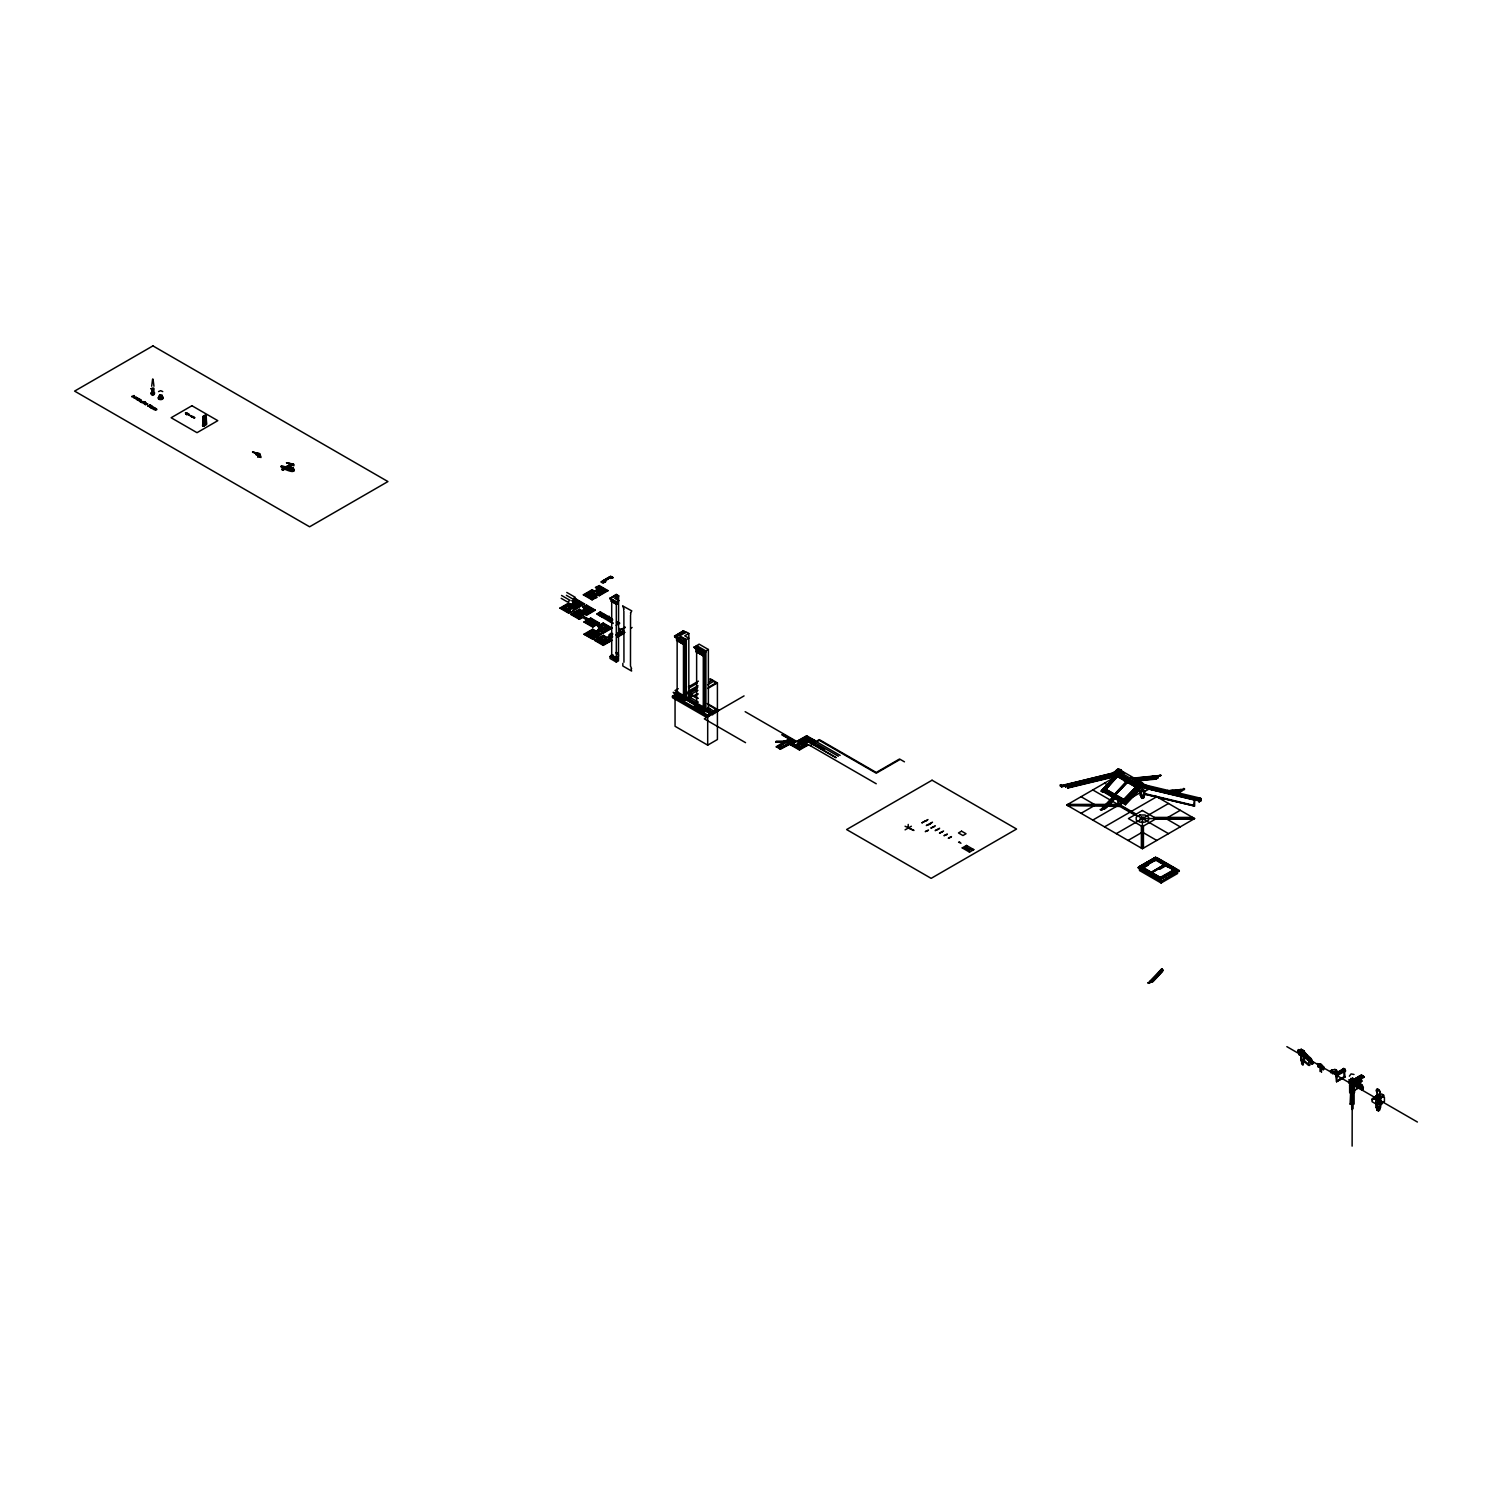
<?xml version="1.0" encoding="UTF-8"?>
<svg xmlns="http://www.w3.org/2000/svg" width="1492" height="1492" viewBox="0 0 1492 1492"><rect width="100%" height="100%" fill="white"/><g stroke="black" fill="none" stroke-linecap="round" stroke-linejoin="round"><path stroke-width="1.5" d="M1067.619 788.056L1067.619 785.669L1064.84 786.34L1064.113 785.333L1061.558 786.899L1061.558 785.575M1068.347 785.258L1068.253 787.478M1304.101 1061.539L1303.952 1061.502A2.052 1.194 60 0 1 1303.523 1061.26L1302.964 1054.322M1308.764 1065.456L1304.25 1061.334L1304.25 1054.881M1320.047 1063.852L1320.289 1065.661M1320.308 1066.202L1320.849 1067.936L1320.159 1063.796M1344.516 1068.794L1344.441 1072.524L1344.124 1068.925L1336.534 1074.035M1343.546 1069.447L1343.602 1068.421M1343.658 1069.316L1335.937 1073.233M1321.576 1065.773L1317.529 1063.759M610.303 599.206L616.308 603.495L617.688 602.693L618.602 600.549L614.48 598.143L618.602 595.756L616.308 594.431L609.855 598.385L616.308 602.115L618.602 600.772M593.051 637.718L593.947 637.196L592.697 639.285L595.177 637.923M1320.625 1065.419L1320.103 1063.889L1322.397 1065.754M1330.454 1071.014L1332.86 1069.689M1348.787 1083.099L1353.113 1082.931L1360.965 1078.138M1356.806 1087.817L1357.515 1086.661L1362.364 1086.642L1363.371 1087.631L1362.438 1089.011M1356.657 1086.251L1361.133 1084.516M1301.621 1063.759L1302.964 1065.232M1307.328 1059.786L1307.365 1056.69L1313.613 1062.584L1312.251 1064.3L1310.647 1062.211L1312.345 1064.188M1309.789 1059.451L1307.365 1057.53M1313.389 1062.863L1310.162 1057.921L1309.752 1061.465M624.085 633.354L617.11 637.382L616.793 635.816L623.451 632.347M1331.461 1071.368L1337.186 1072.562M1352.852 1082.931L1352.125 1109.47L1351.155 1082.763L1349.701 1082.11L1351.267 1080.133A2.35 1.361 0 0 0 1350.465 1082.278A2.35 1.361 0 0 0 1354.251 1081.887A2.35 1.361 0 0 0 1352.33 1079.966M1352.591 1080.152L1361.711 1074.949L1352.74 1080.133M1356.545 1087.575L1362.009 1086.325L1363.296 1087.631M595.177 625.689L592.697 627.05L593.928 624.98L592.697 625.838L586.058 622.015L587.512 621.922M1352.461 1079.91L1353.878 1079.462L1356.265 1081.905M1361.45 1075.023L1364.098 1077.299L1363.147 1075.769M677.144 638.595L683.467 643.369L685.835 639.956M1357.571 1085.579L1358.97 1084.497L1362.42 1085.561M618.378 601.462L616.308 602.768L611.515 599.933M1378.552 1094.774L1378.701 1095.445A1.996 1.156 60 0 0 1379.429 1096.303L1378.384 1095.333M631.582 668.547L630.482 666.01L630.538 614.965M685.872 697.174L684.828 694.768L683.467 695.477L674.999 690.554L678.263 688.67M705.716 708.625L704.672 706.182L703.292 706.928L687.01 697.491M1301.77 1062.08L1301.211 1060.514M1303.225 1062.565L1303.448 1063.628L1301.546 1062.546M1335.732 1075.098L1336.552 1081.737L1337.186 1075.956M1336.72 1081.551L1345.019 1076.888L1344.441 1071.349M1349.943 1082.502L1351.099 1082.968M293.197 468.19L281.242 466.082M152.594 379.192L151.68 386.223M618.136 658.028L616.308 659.091L610.042 656.312L616.308 660.061L618.49 658.867L618.602 595.756M617.744 603.402L616.308 603.831L616.308 660.117M1344.646 1077.093L1338.156 1080.133L1344.031 1076.739M1320.513 1065.922L1320.625 1064.393L1324.075 1067.377L1323.348 1069.969L1321.52 1068.123M1350.782 1095.091L1350.801 1094.102L1350.875 1095.128M622.854 663.343L622.835 665.992L631.582 671.046L631.153 668.845M1377.918 1094.662L1376.762 1094.942M1349.365 1076.217L1351.062 1073.923L1354.009 1074.464M1335.023 1069.447L1331.461 1070.23L1330.603 1072.711M1307.346 1058.201L1311.039 1059.842M677.014 691.784L676.1 692.307L683.467 696.596L685.313 695.533M696.503 703.086L695.664 703.571L697.939 702.247M1364.061 1077.243L1355.463 1082.259M1117.974 772.688L1118.646 771.644M1140.019 785.407L1140.69 784.363M581.488 603.906L572.76 608.587M592.212 610.097L582.346 615.45M689.584 696.223L692.381 696.149L688.614 693.593M1354.605 1092.424L1354.344 1084.18M151.158 393.739L151.121 392.769M152.445 394.559L151.382 393.254M151.736 391.464C155.634 395.473 150.319 386.391 153.769 390.27M153.9 391.464L152.818 392.098M152.315 394.709L154.291 393.739M154.422 393.981L154.329 392.527L151.774 391.631M159.271 395.417L160.651 396.853L162.031 395.417M159.812 394.951L160.315 396.574M161.173 399.166L160.129 399.166L162.124 398.252A2.07 1.194 0 0 0 161.677 396.275L161.882 395.231M1300.464 1050.144L1301.397 1049.697M1376.202 1096.527L1378.347 1097.179M293.812 471.118L293.812 469.197L284.375 468.469L293.812 469.197M1337.876 1075.452L1336.608 1074.24L1344.441 1069.727L1345.709 1070.883L1336.608 1075.881M1159.34 775.747L1160.739 775.504L1133.398 779.048M1182.858 789.305L1184.238 789.082M1142.536 785.24L1143.972 785.053M1136.27 779.943L1158.165 777.798L1157.568 776.008M1160.086 775.019L1161.261 775.448M1182.093 790.126L1181.03 789.529L1180.713 790.816L1182.037 790.126M1183.697 788.41L1184.685 789.026M1309.584 1059.768L1308.26 1064.225L1304.25 1060.57M1309.566 1060.868L1312.606 1063.852M1309.659 1065.512L1310.983 1061.054L1309.901 1061.036M1313.296 1062.975L1311.3 1058.891M1358.708 1088.041L1354.027 1090.615M1311.226 1060.029L1310.274 1058.276M606.256 617.968C607.263 615.767 610.265 619.516 606.442 617.688M1352.871 1079.798L1352.461 1078.212M1330.435 1070.846L1331.778 1070.268L1331.498 1071.592M137.189 398.084L138.383 398.774C133.441 401.479 142.244 397.618 137.301 398.718L137.357 397.767L135.66 398.961M1142.014 798.481L1141.119 796.616L1142.648 796.019M1143.376 797.791C1145.222 796.542 1141.026 799.395 1142.014 796.299M1144.14 795.814L1144.01 794.695M1350.335 1092.722L1351.025 1091.734A1.996 1.156 0 0 0 1350.913 1093.468L1350.372 1092.834M1378.683 1109.619C1380.529 1111.615 1374.692 1110.253 1377.955 1109.582M1379.634 1108.239L1379.41 1109.47M1379.969 1108.183L1379.391 1106.766M1379.522 1110.328L1379.279 1109.339M1361.823 1089.794L1356.116 1083.882C1360.946 1091.249 1366.597 1092.741 1357.72 1083.975M1118.496 773.751L1118.273 771.961M1305.388 1055.553L1306.134 1053.818M1299.29 1049.864L1300.147 1052.084M1305.258 1053.128L1306.358 1053.986M1306.097 1054.247L1306.955 1055.907L1305.631 1058.611L1303.225 1056.075M1144.905 788.186L1195.726 800.346L1197.218 798.854L1201.097 799.787L1199.046 800.906L1143.898 787.72L1199.978 800.439M1299.607 1052.214L1299.737 1049.641M1299.42 1051.729L1301.416 1052.196M1302.647 1052.513L1306.321 1057.063L1303.131 1053.221M1303.225 1055.273L1303.896 1053.781M1304.791 1054.154L1305.481 1053.24L1304.829 1054.788M1354.121 1083.826L1354.121 1104.08L1352.349 1103.726M1361.748 1089.831L1363.017 1088.675L1355.631 1080.73M1354.531 1082.11L1354.177 1080.954L1362.961 1088.787L1362.345 1089.757M1375.699 1096.639L1372.043 1098.765L1372.043 1101.674L1375.699 1103.782L1380.753 1103.782L1384.427 1101.674L1384.427 1097.459L1382.04 1096.508M1310.107 1059.078L1307.346 1058.014M1377.377 1093.095C1373.908 1083.677 1384.389 1097.87 1378.608 1089.552C1374.356 1087.146 1377.825 1094.811 1377.396 1093.767M1379 1099.287L1380.734 1098.28M1381.499 1104.584L1382.636 1102.401L1379.858 1099.753M202.688 416.921L204.665 415.373M203.229 416.473L202.651 425.873L203.173 416.529M1351.025 1078.231L1350.875 1079.369A2.07 1.194 0 0 0 1350.745 1081.271A2.07 1.194 0 0 0 1353.953 1080.954A2.07 1.194 0 0 0 1352.666 1079.22L1350.95 1078.865M618.08 603.16L616.308 604.223L610.881 600.94L616.308 604.111M152.37 394.783L152.949 394.336M154.105 394.149L154.515 392.769M161.938 396.275L161.807 395.268L159.495 395.622M1121.462 770.655L1118.664 771.588M1143.543 786.974L1148.598 787.235M1140.597 795.609L1141.884 794.49M1137.463 784.792L1136.214 785.146L1136.214 789.287L1139.888 791.413L1144.923 791.413L1148.598 789.268L1148.598 786.303L1139.851 782.983M1197.218 798.854L1195.726 800.346M1379.391 1108.687C1376.426 1107.866 1376.333 1111.428 1379.279 1110.328M1380.753 1103.782L1378.235 1103.129L1378.235 1098.28L1375.848 1096.956M1379.578 1109.153L1378.627 1110.85M1334.818 1069.689L1336.981 1070.603L1334.836 1069.41M1310.647 1060.327L1312.941 1063.423L1310.349 1060.215M1311.916 1060.849L1301.472 1050.536L1303.02 1051.506M1380.641 1107.456L1380.734 1102.644M616.308 653.515L618.49 654.223L616.308 652.75M1362.476 1085.486L1360.928 1084.572M791.898 741.263L793.352 740.405M1144.7 795.217L1144.905 790.312M602.227 615.394L603.645 615.86M1101.096 791.152L1102.607 791.898L1101.115 790.965M1139.198 790.275L1125.49 804.747L1101.917 790.947L1117.34 773.844L1138.582 786.116L1123.122 803.218M1101.693 790.462L1117.583 774.572M1117.098 774.982L1101.581 790.48M1104.211 790.014L1116.109 776.586M1125.378 779.626L1117.34 774.963L1118.776 773.509L1142.406 787.161L1144.14 786.172M1117.639 776.511L1103.278 791.898L1117.452 775.821L1136.456 786.508M1103.241 791.637L1117.508 776.194L1136.102 787.086M1117.508 776.194L1104.938 790.331L1126.068 803.237L1141.865 786.545L1125.77 802.547M1104.901 791.208L1103.931 789.436M1121.462 776.623L1122.711 776.269M1127.113 781.155L1112.211 796.877L1126.852 781.006M1104.099 808.925L1102.719 807.601L1104.099 809L1114.99 796.318L1101.898 810.193L1100.835 809.578L1127.486 781.677M1101.488 809.596L1114.561 795.814M1115.139 795.161L1127.672 782.05M1101.227 810.212L1100.126 809.485M1103.148 808.459L1112.939 797.94M1112.435 799.358C1096.62 813.14 1108.873 808.496 1114.766 797.81M1105.255 808.683L1114.897 798.518M1120.884 802.584L1122.394 803.33L1120.921 802.398M1138.564 786.676L1122.879 802.659L1121.63 801.95L1136.158 786.62M1121.76 802.454L1136.27 787.459L1117.806 776.791M1122.991 803.106L1138.788 786.713M1129.388 781.939L1139.403 787.72L1140.821 786.247M1125.49 804.747L1125.043 803.74L1138.564 789.473M1157.904 878.508L1141.324 868.866L1156.486 877.11M1148.84 983.377L1147.777 982.762L1148.859 983.191M1161.839 968.681L1148.504 982.668L1149.642 983.191L1162.268 968.923M1151.787 982.072L1150.407 980.673L1151.768 982.09L1163.014 970.136M1161.69 970.788L1162.641 971.329L1152.943 981.755M618.21 654.634L618.527 656.126M186.314 414.422L188.346 413.582L186.388 414.235M192.337 417.294L193.456 416.585L191.927 417.219M1141.007 794.527L1141.249 796.318M1144.01 795.702L1143.432 789.268M1336.646 1081.719L1345.019 1076.888M158.562 391.594L160.651 390.662L162.74 391.594M1068.347 786.676L1067.843 787.683L1114.934 776.306M618.602 596.017L616.308 595.028L610.172 598.572L616.308 602.6M601.425 614.144L605.118 616.065M609.482 618.807L612.242 620.206M153.583 390.4L152.818 389.337M151.587 392.321L151.214 393.981M154.049 394L153.564 392.993M161.546 396.63L161.751 396.48A2.07 1.194 0 0 1 161.975 398.569A2.07 1.194 0 0 1 158.712 398.066A2.07 1.194 0 0 1 160.651 396.462L161.024 396.424M605.584 581.88L602.768 580.836M202.837 425.556L205.672 424.996L205.896 415.018L205.542 425.071L203.099 426.19L202.893 416.454M786.806 740.815L787.888 741.263M1299.532 1052.214L1298.637 1049.547L1300.222 1051.58L1302.329 1051.133M611.869 622.22L612.895 622.817M787.328 741.263L785.351 741.841M600.567 614.592L598.273 613.343L599.971 612.429M788.522 740.871L789.473 741.076M789.66 739.92L777.518 747.697M1302.329 1051.543C1305.929 1050.032 1298.133 1049.566 1302.218 1049.846M776.008 746.877L787.067 740.032L799.47 747.194L808.608 741.916M776.884 747.082L787.31 741.002L777.22 747.25M789.026 739.398L787.328 740.442L789.697 739.659M777.332 747.305L787.496 741.058M592.697 627.05L583.969 622.015L586.319 620.579M586.897 620.914L585.088 622.015L592.697 626.398L594.599 625.353M609.65 638.912L612 640.329L603.272 645.383L594.543 640.329L596.893 638.912M597.453 639.229L595.644 640.329L603.272 644.731L610.899 640.329L609.072 639.229M597.956 639.527L596.632 640.329L603.272 644.171L612 640.329M596.781 640.329L598.292 639.714L594.543 640.329M793.091 743.52L790.723 744.937L793.166 744.937L799.47 748.611L799.47 749.991L808.608 744.713L876.233 783.766M793.651 743.837L791.842 744.937L799.47 749.338L807.097 744.937L805.27 743.837M794.49 744.322L793.632 744.844L799.47 748.238L805.475 744.769M1307.029 1055.776L1302.329 1051.282L1307.533 1056.168M1320.849 1067.47L1320.942 1064.579L1324.038 1067.507M601.947 613.79L600.959 614.368L604.633 616.289M610.937 620.075L609.986 619.516M188.197 413.955L186.742 414.832M204.46 416.007L204.46 425.052L206.157 423.952M257.445 455.265L260.671 455.974L260.951 457.559M1116.482 770.058L1117.918 769.051L1121.294 769.853L1121.313 771.215L1117.9 772.035M1379.41 1097.366L1378.347 1095.277M1380.641 1097.161L1377.228 1097.981L1380.604 1098.858M1380.286 1098.895L1380.063 1100.238M139.614 401.087L141.292 399.987L139.166 401.087L140.397 401.796M141.255 402.038L144.109 401.646L140.826 402.038L142.038 402.747M144.985 402.392L143.232 403.437L145.209 402.523M144.911 404.145L147.764 403.754L144.463 404.145L145.806 404.892M151.14 405.955L149.442 407.055L151.363 406.085M151.065 407.708L153.918 407.316L150.617 407.708L151.848 408.416M185.791 414.272L187.339 413.657L185.791 412.743M191.517 416.939L192.692 416.436M194.706 417.723L190.416 416.1L194.706 417.723L192.99 416.921M205.859 415.037L206.53 424.474L205.579 423.933M204.59 416.082L206.549 415.018M202.688 417.107L205.672 415.951L204.535 415.447M206.511 424.12L206.194 414.851M281.186 466.269L293.085 467.817L293.234 469.532M281.167 466.716L292.656 468.059M284.655 466.735L284.823 468.208L293.849 469.365M282.175 469.514L289.616 465.206M290.25 464.124C290.996 467.015 270.947 473.897 289.952 464.683M290.157 465.317L282.324 469.831L291.686 465.56L289.523 464.627M283.2 470.111L291.22 465.579L290.138 465.429M292.786 469.793C297.318 475.407 272.458 464.665 293.849 470.875M292.786 468.432L281.055 466.828M293.588 470.297L284.86 468.376L293.29 469.7M609.501 578.318L607.412 578.169M608.382 579.362L606.852 578.486M609.986 578.355L611.832 578.206M603.831 580.22L606.144 580.929L604.391 579.903M571.977 600.828L574.886 603.421M572.238 600.679L575.8 598.889L584.584 603.98L575.8 609.053L573.879 607.953M595.401 587.512L602.582 591.056L602.227 589.527L591.13 596.11M595.662 587.363L597.08 586.543L604.764 590.739M604.689 581.936L603.178 583.279L600.866 581.936L610.694 576.266L613.249 577.74L610.414 576.434M571.119 611.795L568.638 613.156L559.91 608.121L568.638 603.066L571.119 604.428M594.562 598.478L592.082 599.84L583.353 594.804L592.082 589.75L594.562 591.112M597.322 586.692L599.243 585.573L608.027 590.664L599.243 595.737L597.322 594.637M612.522 577.926L609.594 576.9M574.42 600.325L575.8 599.542L583.484 603.98L575.8 608.419L574.42 607.636M597.863 587.009L599.243 586.225L606.927 590.664L599.243 595.103L597.863 594.32M574.924 600.605L582.495 603.98L574.924 607.356M559.91 608.121L562.335 608.121L568.638 604.484L569.963 605.099M573.003 602.227L576.322 604.26M573.413 602.022L575.39 600.884M568.956 604.652L562.95 608.121L568.956 611.589M586.244 594.711L592.399 591.336M596.352 588.967L597.788 589.788M569.291 604.838L563.603 608.121L569.291 611.403M592.734 591.503L587.027 594.804L592.734 598.087M597.192 588.911L599.169 587.755M572.63 603.663L564.741 608.121L571.324 611.907L572.797 611.049M573.879 602.843L573.003 603.458M595.215 590.832L597.322 589.527M568.806 606.312L574.345 603.104M574.98 602.936L576.49 602.059M598.255 589.527L588.184 594.804L595.532 598.143M577.348 602.003L574.924 601.145M591.783 593.872L593.667 592.772M566.251 608.997L568.75 610.433M569.851 606.908L571.884 608.624L580.276 603.7L577.628 603.495L579.138 604.372L578.784 602.843L570.802 607.449L573.45 607.654L571.399 606.573L575.259 604.875M571.138 605.957L573.749 604.447M599.765 589.527L600.996 588.818M567.035 608.904L569.702 607.356M589.638 595.644L595.401 593.424M596.613 591.615L598.18 590.72M590.496 596.11L592.231 597.098M568.918 609.986L571.585 608.456M592.231 596.744L594.002 595.718M595.066 595.942L604.204 590.664M569.963 611.123L568.638 613.156M598.367 594.021L605.938 590.664L598.367 587.288L599.243 585.573M573.059 610.899L574.924 609.836L568.34 606.032M595.793 597.994L597.21 597.173L592.716 594.618M582.701 607.02L585.61 609.613M582.962 606.871L584.36 606.069L591.485 610.172M581.843 617.986L579.362 619.348L570.634 614.312L579.362 609.258L581.843 610.62M584.603 606.2L586.524 605.081L595.308 610.172L586.524 615.245L584.603 614.144M585.162 606.517L586.524 605.733L594.208 610.172L586.524 614.611L585.162 613.827M585.647 606.796L593.219 610.172L585.647 613.548M570.634 614.312L573.059 614.312L579.362 610.638L580.761 611.235L579.511 611.31M585.741 606.852L593.051 610.172M573.525 614.219L579.679 610.843M583.633 608.475L587.046 610.452M584.137 608.214L586.114 607.076M580.015 611.03L574.327 614.312L580.015 617.595M583.353 609.855L575.464 614.312L582.831 617.651M583.726 609.65L584.603 609.034M578.392 613.156L585.069 609.295M585.703 609.128L587.214 608.251M588.072 608.195L585.647 607.337M580.705 612.82L584.472 610.638M576.975 615.189L579.474 616.625M579.437 613.772L581.47 615.487L591 609.892L588.352 609.687L589.862 610.564L589.508 609.034L580.369 614.312L583.018 614.518L580.966 613.417L585.983 611.067M577.758 615.096L579.269 614.219M616.289 594.674L610.172 598.572M579.642 616.177L581.153 615.301M579.362 609.258L579.362 610.564L572.723 614.312L579.362 618.136L580.761 617.371L579.511 617.296M579.456 618.024L580.686 617.315M583.092 617.502L584.491 616.681L577.908 612.895M584.137 618.415L585.591 619.255M584.398 618.266L585.797 617.446M585.852 619.105L587.27 618.285L585.517 617.539M609.855 598.143L616.308 601.873L618.602 600.549M613.081 623.47L596.781 614.051L600.381 611.981L611.589 618.453M586.897 620.001L596.166 625.353M587.158 619.851L588.575 619.049M588.799 619.18L590.72 618.061L599.523 623.152L597.602 624.253M600.81 612.41L599.915 612.559M589.359 619.497L590.72 618.714L598.404 623.152L597.042 623.936M589.844 619.777L597.434 623.152L596.464 623.6M616.308 604.279L617.968 603.327M583.969 622.015L587.568 621.306M589.937 619.833L590.72 618.061M587.923 621.474L593.63 624.775M590.31 620.075L596.035 623.376M599.206 615.002L600.679 614.163L598.74 612.988M588.538 621.474L590.31 620.448M601.91 614.107L600.847 614.611M599.915 615.86L603.645 613.865M602.656 615.338L603.794 614.853M603.756 615.189L602.712 615.674M601.761 616.942L605.491 614.928M605.491 615.842L604.036 616.681L608.624 619.255M593.63 624.402L595.401 623.376M607.934 616.849L609.37 616.345L608.251 617.035M592.79 625.726L594.002 625.017M606.964 618.378L607.803 618.863M608.419 617.52L608.792 617.446M606.834 618.938L609.389 617.446M596.427 625.204L597.844 624.402L588.296 619.143M609.016 619.012L610.023 618.453M597.471 626.118L604.241 629.158M597.732 625.969L599.15 625.148M592.697 639.285L583.969 634.231L592.697 629.195L595.177 630.557M599.374 625.279L603.253 623.041L612.056 628.132L603.253 633.205L599.374 630.967M607.971 620.523L611.72 618.527M599.933 625.596L603.253 623.693L610.937 628.132L603.253 632.571L599.933 630.65M611.72 619.422L610.489 620.318M586.263 634.193L592.716 630.575L592.697 629.195M610.881 620.094L611.869 619.516M586.878 634.137L593.014 630.762M598.404 627.554L599.859 628.393M598.907 627.311L600.884 626.155M611.832 619.833L610.769 620.336M593.35 630.948L587.662 634.231L593.35 637.532M601.164 626.323L603.253 625.111L608.475 628.132L603.253 631.135L601.164 629.941M609.836 621.605L612.373 620.28M598.497 628.747L599.392 628.132M600.325 628.132L597.471 630.128M592.399 633.298L594.282 632.216M602.19 628.132L603.234 627.517L598.87 625.241M590.273 635.088L593.033 634.231L596.035 635.611M602.787 627.945L604.241 627.106M603.048 628.039L604.409 627.255M591.13 635.555L593.63 636.991M593.033 634.231L596.035 632.869M597.621 631.731L596.427 631.041M591.746 635.555L597.844 631.862M603.234 628.729L599.15 631.097L597.732 630.295M604.726 628.99L606.069 628.207M604.875 629.158L606.33 628.3M593.63 636.636L595.401 635.611M595.662 635.368L598.012 634.324M618.061 624.178L618.21 623.171M592.79 637.961L594.021 637.252L592.697 638.072L583.969 634.231M596.446 635.816L599.355 634.231L596.446 632.664M600.418 630.37L603.253 631.993L612.056 628.132M597.024 636.152L600.325 634.231L597.024 632.328M616.177 625.26L619.777 623.171L617.184 621.791M597.583 636.469L601.444 634.231L597.583 632.011M596.166 637.588L588.799 634.231L596.166 630.892M596.427 637.438L597.844 636.618L593.35 634.063M597.471 638.334L603.272 642.586L612.634 636.636M597.732 638.184L599.15 637.364M599.411 637.532L603.272 635.294L607.132 637.532M599.952 637.849L603.272 635.928L606.573 637.849M603.272 636.599L600.549 638.184L603.272 636.506L606.088 638.128M598.497 639.807L600.996 641.243M600.884 638.408L603.272 640.143L605.64 638.408M599.113 639.807L600.884 638.781M601.332 638.632L603.272 637.513L605.211 638.632M610.004 634.361L608.699 635.107L612.466 637.289L610.116 638.52M600.996 640.889L602.768 639.863M603.272 639.788L611.123 635.76L607.859 637.215M625.223 627.088L621.698 629.232M624.906 627.796L619.46 630.407L621.25 631.806M612.279 635.368L610.284 633.485L612.559 633.485M601.798 641.747L604.726 641.747M604.894 640.516L606.759 639.415M609.109 637.923L610.153 637.308M617.203 633.391L620.597 631.433M616.159 634.753L621.567 631.638L624.719 632.347L622.91 631.247M616.159 635.107L623.693 630.799L622.089 629.419M608.96 639.956L603.272 643.238L597.583 639.956M616.961 635.35L622.779 631.974M609.277 640.161L603.272 643.63L597.266 640.161M603.272 645.383L603.272 644.003L609.911 640.329L608.587 639.527M617.11 636.021L623.451 632.347M617.11 636.189L623.731 632.347L622.406 631.545M630.799 628.207L632.104 627.461M617.11 636.748L624.719 632.347M613.175 654.988L610.042 656.797L610.042 658.457L616.308 662.075L618.527 660.788L618.285 658.96M616.308 657.674L617.744 656.909L616.308 657.73L611.608 655.025L610.825 655.92M618.136 657.58L616.308 658.643L610.825 655.473M610.638 656.778L616.308 660.415L618.527 659.128M677.144 635.834L683.467 632.198L686.078 632.533L683.467 630.724L674.533 636.189L683.467 641.336L686.078 639.527L674.533 635.872L683.467 641.038L686.078 639.527M683.467 631.023L674.589 636.189M674.981 636.45L680.147 634.249M688.819 633.466L684.716 635.834L688.819 638.203L686.339 639.639L679.755 635.834L686.339 632.048L688.819 633.466L688.819 698.517L686.339 699.935L686.339 639.639M685.835 640.646L683.467 642.25L675.186 637.196M683.467 644.32L676.491 640.143L683.467 644.395L685.089 643.444M696.633 703.571L696.633 645.588L705.903 650.941L705.903 711.255L708.383 709.819L708.383 649.505L699.114 644.152L694.022 647.435L696.633 645.924M708.383 649.505L703.292 652.489L694.022 647.136L697.939 646.353L696.633 645.626M694.675 648.386L697.752 648.498M696.242 649.356L697.752 648.759M697.603 650.027L695.962 650.978L703.292 655.23L704.951 654.261L703.292 654.82L696.633 650.978M704.933 654.895L703.292 655.846L695.981 651.631L697.939 650.232M697.622 650.68L696.055 651.631M696.633 647.099L703.292 650.941L705.903 650.978M705.903 651.277L703.292 652.787L694.097 647.435M678.338 692.232L674.925 694.209L674.925 696.149L709.278 715.992M710.043 713.624L710.043 715.134L706.387 717.242L672.444 697.659L672.444 696.149L676.435 693.836M688.409 686.917L698.405 681.154M688.912 688.054L696.913 683.429M688.241 691.244L698.032 685.798M697.342 686.973L688.11 693.276M689.043 692.251L697.752 687.234L688.726 692.008M688.521 693.911L696.671 689.211M708.513 682.366L712.467 680.091M685.369 696.205L683.467 697.249L674.943 693.426L683.467 698.629L685.872 697.734L685.872 699.673L683.467 701.072M688.241 695.962L697.939 690.386M707.637 684.772L713.456 681.415L716.067 682.926L708.439 687.327M675.783 694.19L683.467 699.133L685.872 697.734M683.746 699.86L684.977 699.151L683.802 699.133M690.125 696.149L689.024 696.764L690.292 696.149L689.024 695.514M687.961 698.051L691.281 696.149L687.961 694.228M688.521 698.368L692.381 696.149M693.165 696.149L696.988 693.948M694.47 696.149L698.293 693.929M707.842 688.427L717.41 682.907L717.41 739.528L707.693 745.142L675.055 726.287L675.055 697.659M695.44 704.933L696.13 704.243L687.495 699.263M703.292 706.854L704.672 706.145M705.157 706.984L703.292 708.066L695.533 704.224M705.157 707.618L703.292 708.7L685.35 698.498M695.496 704.224L694.545 705.138L703.292 710.08L705.716 709.185L705.716 711.125L703.292 712.523L703.292 710.584L694.414 705.455L694.414 707.394M703.292 710.584L705.716 709.185M708.942 708.588L707.581 709.371L714.817 713.549L707.898 710.099M708.122 709.688L710.043 708.588L707.954 708.588M706.779 711.199L708.29 710.323M713.456 710.863L716.067 709.371M672.444 696.149L706.387 715.75L717.41 709.371M710.994 713.642L712.523 712.766M744.06 695.906L704.317 718.864L745.552 742.662M792.886 743.389L796.486 741.319M799.749 741.916L797.828 740.815L806.631 735.724L815.434 740.815L813.513 741.916M793.11 744.937L794.322 744.228L792.812 744.937L799.47 748.779L808.198 744.937L805.848 743.52M798.649 742.568L806.631 737.943L838.299 756.22M795.441 744.881L797.94 746.317M796.224 744.788L798.891 743.24M798.108 745.869L800.775 744.322M801.558 744.247L798.574 743.072L807.097 738.223L807.452 739.752L805.96 738.876L808.608 739.081L800.607 743.706L800.253 742.158L802.155 743.352L805.083 741.114M803.2 743.501L805.811 741.99M807.582 741.337L809.932 742.68M810.044 739.92L811.536 741.319M808.44 741.282L809.97 740.405M802.603 744.844L808.142 741.655M805.158 744.564L799.47 747.846L793.781 744.564M810.007 742.195L812.002 741.039M799.47 748.611L806.109 744.937L804.598 744.228L805.773 744.937M812.375 741.263L813.345 740.815L806.631 736.936L799.917 740.815L800.887 741.263M812.953 741.599L814.315 740.815L806.631 736.377L798.947 740.815L800.309 741.599M811.294 743.464L813.755 742.046M814.408 742.438L819.313 739.603L876.233 772.464L899.545 758.999L904.45 761.834M810.175 745.627L812.786 744.116M814.39 743.65L813.327 744.154M899.545 759.745L876.233 773.21L819.313 740.349L816.702 741.86L840.164 755.418M905.085 829.85L911.351 826.232M925.171 821.383L927.278 820.302M929.926 824.255L926.327 825.524L932.5 822.148M928.49 830L925.282 831.622L928.08 830.54M934.607 826.493L930.84 828.116L935.335 825.747M938.878 829.086L935.167 830.615L939.643 828.228M943.559 830.951L939.494 833.133L942.59 831.79M947.271 833.991L943.951 835.707L947.028 834.532M951.486 836.583L948.278 838.206L951.075 837.124M959.692 841.992L958.61 842.197L960.979 843.241M1065.53 786.732L1065.064 784.773L1064.113 785.333L1065.549 786.732L1114.934 774.926M962.247 847.904L966.518 845.442L973.791 849.638L969.502 852.1L962.247 847.904L973.791 849.638M964.186 848.202L966.909 846.617L967.562 847.512M967.058 849.508L967.954 849.06M971.217 849.47L969.147 849.992M1116.37 770.693L1112.715 772.819L1112.715 775.728M1117.396 770.749L1119.522 770.226M1121.294 770.991L1119.522 773.415M1118.273 772.931L1140.541 786.471L1118.571 773.583M1154.771 795.572L1194.626 818.567L1142.406 848.724L1066.687 805.009L1112.883 778.339M1081.047 813.308L1095.408 805.009L1081.047 796.709M1143.04 784.083L1142.816 785.165M1136.96 784.214L1136.96 782.759L1142.406 785.892L1144.532 784.661L1144.532 786.116M1067.713 804.412L1121.406 804.412L1119.932 806.445L1067.713 805.605M1092.797 820.078L1124.931 801.521M1130.955 798.052L1141.007 792.252M1144.345 795.497L1142.592 796.542L1140.466 795.497M1143.562 796.318L1143.562 794.397M1104.546 826.866L1156.766 796.709M1116.296 833.655L1168.516 803.498M1128.045 840.444L1142.406 832.144L1156.766 840.444M1180.265 810.287L1165.905 818.567L1180.265 826.866M1200.985 800.682L1199.027 801.819L1201.097 800.682L1201.097 798.649A2.928 1.697 60 0 0 1200.072 798.089L1144.905 784.904L1144.905 788.429M1140.578 867.934L1137.911 867.617L1162.212 881.362L1179.314 870.563L1161.336 881.809L1139.496 869.183L1139.496 870.526L1161.093 883.003L1177.58 873.491L1177.58 871.981L1161.783 881.101L1161.093 883.003M1176.759 869.575L1155.535 857.322L1138.471 867.132L1155.535 857.285L1176.759 869.538L1159.788 879.347M1138.582 867.169L1155.535 857.49M1139.552 867.654L1156.841 857.583L1179.314 870.563M1139.739 867.803L1155.535 858.683M1140 868.102L1155.535 859.131L1173.887 870.153M1139.496 869.183L1155.535 859.989L1168.46 867.449M1142.984 867.3L1155.535 860.045M1142.891 867.971L1148.355 864.856L1142.984 868.008M1165.401 864.838L1149.474 874.107L1165.401 864.428L1165.42 866.013L1159.638 869.351M1159.582 868.661L1165.42 865.36M1157.699 879.049L1159.713 880.205M1174.782 869.519L1158.407 879.329M1160.981 878.154L1158.277 878.564M1140.709 867.057L1161.242 878.919L1176.069 870.358L1155.535 858.404M1159.657 880L1176.759 870.302L1155.535 858.031M1300.203 1049.939L1301.285 1049.305M1302.106 1050.051L1302.647 1053.949M1301.49 1049.734L1303.411 1051.245L1301.751 1049.585M1303.56 1052.774L1303.747 1050.741M1303.001 1050.61L1303.728 1051.095M1302.329 1052.289L1303.504 1051.711L1302.516 1050.965M1301.49 1051.748L1301.434 1050.163L1304.885 1052.382L1303.504 1051.301M1320.625 1065.195L1320.942 1064.132M1336.217 1071.368C1334.314 1076.03 1334.706 1070.473 1337.168 1072.468M1343.844 1068.477L1335.042 1073.811L1344.963 1069.204L1345.057 1070.268M1344.441 1069.111L1336.608 1073.625L1336.608 1077.056L1336.291 1073.457M1344.982 1070.268L1337.093 1074.613M1349.701 1080.954L1351.137 1079.966M1355.016 1079.22L1359.044 1076.366L1360.872 1077.411L1360.965 1079.686L1353.132 1084.199M1355.24 1079.313L1359.156 1077.056M1354.177 1080.954L1363.371 1075.937M1353.039 1081.942L1363.408 1076.142M1351.081 1083.714L1349.626 1084.553L1349.663 1092.461M1360.872 1078.007L1353.113 1082.726L1349.738 1081.905M1354.811 1083.957L1360.685 1080.562L1360.033 1078.492M1358.97 1087.239L1362.345 1086.437M1362.364 1088.507L1363.334 1087.948L1356.172 1080.506M1361.954 1089.384L1362.961 1088.787M1376.967 1095.669L1375.922 1096.266L1377.321 1095.874M1377.564 1096.005L1376.575 1096.62L1378.459 1097.086M1377.769 1096.433L1378.403 1097.291L1376.743 1096.284M1377.694 1097.198L1378.85 1096.751M1376.109 1098.504L1376.109 1097.049L1381.536 1093.916L1383.681 1095.147L1379.223 1097.758L1380.342 1098.019M1383.476 1096.527L1378.235 1099.548L1376.501 1098.541L1372.043 1099.604M1379.261 1100.35L1380.734 1099.511L1380.622 1095.799L1377.247 1094.997L1375.811 1096.005L1375.736 1099.511L1379.261 1100.35L1379.261 1099.119L1375.736 1098.28M1379.41 1108.22L1377.377 1108.5L1376.892 1110.179M1379.82 1108.071L1379.391 1107.064M1379.279 1109.712L1377.191 1109.712M597.173 613.827L599.318 614.928M1302.385 1052.867L1298.581 1052.382M593.48 597.863L592.082 598.628L585.442 594.804L592.082 590.963L593.48 591.727M570.037 611.179L568.638 611.944L561.999 608.121L568.638 604.279L570.037 605.043M593.984 598.161L592.082 599.206L584.454 594.804L592.082 590.403L593.984 591.447M570.541 611.478L568.638 612.522L561.011 608.121L568.638 603.719L570.541 604.764M581.265 617.669L579.362 618.714L571.734 614.312L579.362 609.911L581.265 610.955M594.618 637.588L592.697 638.632L585.088 634.231L592.697 629.829L594.618 630.874M683.653 699.972L685.052 699.207M683.653 700.55L685.555 699.506M686.133 699.823L683.653 701.184L683.467 699.133M705.138 710.789L703.217 711.833L694.507 707.45M703.217 712.486L705.697 711.125M1321.222 1064.728L1323.889 1068.086M778.824 748.48L792.252 741.263L793.669 742.121L780.241 749.357M790.312 742.718L791.002 743.333M779.495 748.592L790.891 743.091L779.999 748.909M789.082 744.004L790.611 743.202M1180.75 790.648L1179.314 790.947L1180.303 792.177L1171.966 792.961M203.733 416.995L203.285 425.873M203.994 425.5L204.367 416.716M203.471 425.873C207.388 426.283 205.709 414.161 203.994 416.753M1304.474 1056.597L1306.041 1054.117M1142.648 783.207L1140.709 784.326L1118.664 771.401M154.049 393.757L152.818 394.298M160.054 394.858L159.42 396.294M1349.458 1082.222L1348.936 1079.649M609.277 618.919L611.851 620.579M1379.037 1094.736L1379.634 1099.194M1165.923 792.121L1165.979 791.058M1378.981 1108.332L1379.261 1101.637M1353.002 1103.129L1350.111 1104.08L1351.901 1103.726M1352.629 1079.145L1352.815 1077.951M1357.571 1086.437L1359.1 1087.034M608.923 619.273L609.911 618.732M688.372 700.606L689.472 699.785L688.054 698.983M617.986 598.814L616.308 597.844M137.693 400.248L140.304 399.427M1351.491 1103.036L1352.759 1103.036M192.524 416.678L191.013 415.764M192.58 417.163L194.128 418.058M1062.994 785.277L1065.064 784.773M1062.994 786.377L1065.064 785.874M152.538 389.356L152.053 390.4M153.695 393.907L151.942 393.907M1060.402 784.941L1060.495 786.321L1060.346 784.811M1117.154 771.923L1061.353 785.948M1061.278 785.594L1117.508 772.147M1112.715 773.658L1117.172 772.595M1061.521 786.825L1117.508 773.397M1117.75 773.583L1112.584 774.068M1065.437 786.601L1114.897 774.758M1077.149 784.624L1086.027 782.498M1090.484 781.435L1103.819 778.246M1067.974 787.981L1114.916 776.679M1143.264 796.131L1141.548 796.131M1143.04 797.53L1141.772 797.53M1351.025 1083.677L1350.111 1104.08M1167.565 790.424L1168.553 790.872M1352.237 1079.928L1352.666 1079.611A2.07 1.194 0 0 1 1353.953 1081.29A2.07 1.194 0 0 1 1350.745 1081.607A2.07 1.194 0 0 1 1350.931 1079.742M204.068 425.798L203.285 416.827M1133.398 778.097L1159.825 775.486M1133.771 778.32L1160.254 775.728M1155.852 778.059L1157.214 777.239M1136.251 779.794L1158.221 777.668L1157.531 775.952M1136.363 780.577L1156.804 778.6L1155.815 777.388M1136.065 781.043L1156.542 779.066M1165.7 791.002L1183.753 789.305M1165.923 791.058L1173.01 790.368M1177.002 789.958L1181.067 789.566M1183.977 789.939L1167.322 790.891M1172.507 792.103L1181.72 791.245M1172.022 792.327L1181.664 791.357M1175.715 792.998L1179.948 792.588M1378.384 1095.967L1378.03 1097.59M603.122 637.084L603.272 635.294M806.501 737.552L806.631 735.724M1303.15 1060.924C1299.849 1060.644 1301.751 1049.398 1303.225 1054.713L1302.031 1053.781L1306.134 1057.511M1310.107 1061.241L1310.89 1058.35L1302.497 1050.648M1307.365 1057.324L1311.188 1059.152M785.948 741.841L786.955 741.841M586.225 622.015L592.697 625.67M151.513 394.634L154.124 394.634M159.346 399.166L161.957 399.166M608.027 590.664L605.342 590.571M592.231 591.802L593.257 591.802M583.353 594.804L585.778 594.804M592.231 597.788L593.257 597.788L592.082 599.84M584.584 603.98L581.6 603.906M568.788 605.118L569.813 605.118L568.638 603.066M595.308 610.172L592.324 610.097M568.788 611.105L569.813 611.105L568.638 611.757L562.298 608.121M597.248 623.152L599.523 623.152M592.828 624.999L593.872 624.999M592.846 631.247L593.891 631.247L592.883 630.874M601.444 634.231L598.59 634.156M592.846 637.233L593.891 637.233M674.925 696.149L677.349 696.149M792.289 740.536L793.315 740.536M797.828 740.815L806.631 737.048L815.434 740.815M775.672 742.27L794.024 742.27L794.024 741.076L784.027 741.076L799.47 749.991M776.045 741.431L790.891 741.393M776.027 741.505L790.835 741.505L776.027 741.86M1121.313 770.058L1117.918 769.051M1117.918 771.979L1119.895 771.979M1117.881 773.173L1119.932 773.173L1119.932 774.404L1117.881 774.404L1116.408 772.315M1066.687 805.009L1118.907 805.009L1118.907 800.365M1154.36 817.411L1192.612 817.411M1155.349 817.97L1193.6 817.97M1194.626 818.567L1142.406 818.567L1142.406 848.724M1155.349 819.164L1193.6 819.164M1332.86 1072.17L1334.836 1072.17M1351.062 1079.369L1352.237 1079.686M1377.228 1095.203L1379.298 1094.531M1352.349 1105.516L1351.901 1103.259M596.912 640.329L603.272 643.985M705.082 652.638L705.679 651.407M1299.084 1050.872L1298.04 1050.76L1299.364 1054.993L1301.77 1055.236L1299.308 1054.807M696.242 649.635L703.292 653.701L705.679 652.097L703.292 653.365L694.489 647.696M1376.501 1097.422L1375.214 1098.019M1376.501 1097.59L1373.815 1097.31L1374.318 1098.802M1374.057 1098.019L1376.37 1098.056M152.818 392.265L154.329 392.769M152.818 392.769L153.993 393.049M160.278 396.424L160.651 396.704A2.387 1.38 0 0 0 158.413 398.718A2.387 1.38 0 0 0 162.18 399.296A2.387 1.38 0 0 0 161.845 397.058M601.071 590.179L603.719 590.384L594.32 595.905L592.399 594.804M593.051 594.804L595.718 595.01L594.208 594.152L594.562 595.681M799.115 742.83L801.763 743.035M1299.98 1050.666L1301.472 1050.909M1297.835 1050.07L1299.028 1050.648L1297.965 1050.536M1298.077 1050.685L1302.497 1051.301L1306.843 1055.907M1298.282 1051.375L1302.329 1051.785M1298.655 1052.643L1302.329 1053.016L1301.994 1051.991M1298.861 1053.315L1301.77 1053.613M1299.047 1053.967L1301.77 1054.415L1301.099 1052.177M282.286 469.961L283.293 470.055M293.495 464.18L286.632 463.061L293.458 463.975L293.924 465.765L290.157 464.851M293.644 464.683L286.464 462.688M256.195 454.929L255.915 453.456L260.056 455.526M252.633 452.095L259.608 453.587L260.41 457.037L257.743 456.459M252.67 452.3L259.645 453.792M259.757 454.277L252.521 451.927M256.214 454.258L260 455.265M257.743 455.675L260.223 456.198M257.743 456.272L260.373 456.832M1301.546 1060.085L1301.621 1060.103A2.052 1.194 60 0 1 1301.043 1059.805L1300.726 1052.848M1146.098 785.892L1201.097 799.787M1144.905 786.097L1200.072 799.283A2.928 1.697 -60 0 1 1201.097 798.668M1144.961 791.357L1142.406 790.741L1142.406 785.892M1144.905 793.651L1194.104 805.419M1144.905 794.117L1194.253 805.96L1144.905 794.248M1302.329 1052.998L1298.488 1052.065L1301.695 1051.953M1320.756 1064.393L1317.492 1063.572L1318.219 1067.004M1317.641 1064.262L1320.625 1065.027M1317.697 1064.505L1320.047 1065.101M1317.902 1065.512L1320.625 1066.202M1318.051 1066.183L1320.047 1066.687M1318.182 1066.799L1320.047 1067.47M1336.291 1071.592L1336.217 1070.23L1335.899 1071.256M1362.401 1086.661L1362.345 1085.299L1362.009 1086.325M1336.981 1073.848L1336.067 1072.934L1337.074 1074.576M1377.47 1108.332L1377.209 1101.637M1377.377 1108.5L1376.295 1107.885L1377.079 1108.687M138.7 399.707L140.49 399.875L139.521 399.241M1377.209 1096.508L1379.242 1097.31M964.522 848.239L965.734 847.288M1303.933 1061.595L1300.949 1059.842M1376.575 1095.464L1379.895 1097.347M594.114 631.172L592.697 630.407L586.058 634.231L592.697 637.886M1304.978 1054.471L1302.647 1053.11M1199.064 800.962L1199.064 801.857M1195.726 799.47L1193.88 799.041M1120.604 770.301L1142.648 783.02M1118.907 769.872L1124.353 773.005M1139.105 781.528L1144.532 784.661M1130.712 777.313L1134.722 779.626M1135.953 780.409L1143.954 785.109M1116.52 770.991L1122.208 774.236L1122.208 775.691M1138.545 786.153L1116.408 773.565L1116.52 769.853M1117.601 774.479L1138.825 786.676L1122.767 802.621M1117.34 774.963L1139.403 787.72M1123.607 780.465L1128.027 783.132M1141.79 798.164L1141.063 796.914M1104.546 783.151L1108.127 785.221M1124.558 799.731L1106.43 789.604M1114.393 796.579L1115.363 797.12M1125.043 803.74L1103.465 791.282L1103.912 792.271M1102.924 791.152L1101.954 791.021M1121.406 805.605L1136.158 814.128M1092.797 789.939L1168.516 833.655M1119.932 806.445L1134.685 814.968M1158.706 859.578L1179.314 871.477M1155.535 858.777L1174.241 869.575L1158.351 878.49M1173.999 870.153L1155.535 859.485L1139.981 867.896M1160.981 877.781L1142.35 867.225L1160.795 877.874M1141.622 867.952L1160.216 878.322M1139.813 867.84L1138.564 867.878M608.736 577.385L610.209 578.243M608.512 577.535L609.967 578.355M608.326 577.646L609.575 578.355M606.591 578.635L607.841 579.362L604.875 579.623M605.64 579.176L607.002 579.754M602.712 580.873L604.987 582.216M616.308 595.513L618.453 596.763L616.308 595.588M616.308 596.912L617.837 597.807M616.308 597.098L617.837 597.975M616.308 598.143L617.968 599.28M616.308 598.851L617.744 599.691M599.542 591.037L597.192 592.399M597.192 590.142L598.833 591.093M595.625 591.037L597.266 591.988M674.981 637.121L683.467 642.008M684.772 642.623L683.467 643.761L676.454 639.714M684.828 643.593L684.828 694.712M704.672 655.044L704.597 706.108M593.406 591.783L592.082 589.75M593.014 592.044L590.496 593.48M695.981 651.389L703.292 655.771M593.014 592.399L594.786 593.424M623.6 610.023L623.954 609.09M630.818 614.182L630.482 612.858M623.88 611.123L623.954 662.243M591.13 593.48L592.902 594.506M589.638 593.947L591.093 594.804M591.783 595.737L592.883 596.371M586.244 594.898L592.399 598.273M566.773 592.436L575.334 597.378L572.667 598.926L566.4 595.308M599.728 612.354L612.783 619.889M616.438 622.164L619.124 623.563M598.572 613.119L600.511 614.219M582.328 603.98L575.8 600.213L575.8 598.889M573.637 599.877L580.761 603.98M717.41 682.907L710.043 678.655L710.043 680.165M574.159 601.593L575.726 602.488M584.883 607.785L586.449 608.68M561.552 595.457L570.112 600.399L567.445 601.929L561.178 598.311M620.989 629.512L619.087 628.412L619.945 630.128M619.087 629.046L620.448 629.848M623.544 632.291L622.313 631.582L623.134 632.16M572.891 603.962L574.401 604.838M583.614 610.153L585.125 611.03M813.009 742.512L814.427 743.314L813.438 743.893L824.498 749.618M809.205 740.853L810.771 741.748M811.555 743.352L836.024 757.544M806.146 740.498L835.837 757.638M570.28 605.454L571.79 606.33M609.967 628.132L603.253 624.253L600.418 625.894L603.253 623.041M805.158 741.617L806.668 742.494M579.847 612.317L581.358 613.193M604.875 627.106L606.33 627.945M604.726 627.255L606.069 628.039M568.993 607.766L570.877 608.848M802.547 743.128L804.057 744.004M603.048 628.207L604.409 628.99M611.384 633.485L612.746 634.287M567.687 608.531L569.571 609.613M578.523 614.648L580.388 615.748M589.191 621.082L594.282 624.029M745.161 711.684L803.069 745.123M782.591 734.195L795.833 741.692M587.009 621.642L593.331 625.297M573.674 614.312L579.679 617.781M586.692 621.828L593.014 625.465M782.33 734.642L792.979 740.629M798.183 743.65L800.066 744.732M573.021 614.312L579.362 617.968L579.362 619.348M598.907 628.953L600.884 630.09M781.901 734.885L792.476 740.871M928.005 819.556L921.814 822.913L924.816 821.178M788.373 739.23L794.117 742.531M796.877 744.415L798.761 745.496M609.295 636.823L610.806 637.681M608.251 637.42L609.762 638.296M929.665 824.181L931.605 822.931M592.734 630.575L594.021 631.228M593.63 631.47L591.13 632.925M608.046 639.807L605.547 641.243M593.63 631.843L595.401 632.869M595.662 633.112L597.602 634.231M605.64 638.781L607.412 639.807M969.613 848.706L966.667 849.433M591.746 632.925L593.536 633.951M603.756 639.863L605.547 640.889M598.87 637.476L603.589 639.975M590.273 633.391L591.727 634.231M1344.87 1069.149L1342.875 1069.298M592.399 635.163L594.282 636.263M599.765 639.415L601.649 640.516M1360.48 1078.306L1360.107 1081.066M587.009 634.231L593.014 637.699M687.737 692.251L698.293 698.349M707.32 703.553L719.069 710.341M1344.124 1071.163L1343.919 1076.683M687.607 692.922L697.23 698.48M708.439 704.951L718.417 710.714M616.308 652.302L618.136 653.365M1301.061 1049.193L1304.157 1051.002M1353.692 1079.443L1355.538 1080.991M688.241 696.316L697.939 701.911M707.637 707.506L715.806 712.225M1301.472 1050.536L1303.598 1052.96M1162.063 971.311L1152.439 981.475M707.432 710.826L711.647 713.269M1302.311 1054.602L1302.647 1051.319M706.387 710.975L712.822 714.705L704.355 710.36M677.275 694.507L673.19 692.363L677.107 694.619M696.111 705.38L684.735 698.815L695.925 705.474M704.317 710.117L711.889 714.481M905.085 826.232L913.962 830.466L907.77 827.78M1286.85 1046.638L1375.214 1097.664M1379.242 1099.996L1417.4 1122.021M697.398 707.544L703.534 710.901L699.897 709.353M1320.308 1067.041L1321.52 1067.974M677.014 696.149L680.483 697.976M187.768 413.899L189.335 414.795M185.362 412.986L188.906 415.037M190.584 416.007L192.151 416.902M676.025 696.149L681.751 699.45M1349.626 1085.747L1351.081 1086.586M1301.08 1060.439L1303.896 1062.062M1301.211 1060.812L1303.766 1062.285M1153.167 980.617L1152.234 980.748M142.262 401.46L143.269 402.075L142.038 401.59M145.918 403.567L146.906 404.183L145.675 403.698M152.072 407.13L153.061 407.726L151.848 407.26M1307.365 1056.858L1310.703 1059.189M1307.346 1059.04L1309.435 1060.271M1307.346 1059.618L1309.249 1060.924M608.251 639.714L609.613 640.329L608.456 640.255M789.958 742.494L790.909 743.091M151.307 393.534L152.818 395.38M1301.49 1050.182L1303.504 1051.711M1102.849 791.114L1117.396 775.355L1136.662 786.489L1121.369 801.913M1323.702 1068.72L1320.942 1066.221L1323.665 1068.832M1321.52 1067.526L1323.535 1069.335M1302.497 1053.035L1310.591 1060.439M1309.603 1060.775L1310.722 1061.931M1304.25 1061.017L1308.596 1064.99M1379.932 1099.921L1379.988 1097.291M1303.56 1052.14L1305.015 1053.65M1360.107 1078.772L1362.308 1081.085L1354.475 1085.598L1353.375 1084.386M1379.858 1100.014L1379.802 1098.41M1355.911 1080.656L1363.054 1088.116M1357.589 1084.05L1362.401 1089.123M1356.116 1083.211L1362.327 1089.496M1305.575 1055.124L1307.123 1055.553M1302.647 1051.972L1306.638 1056.392M1303.579 1053.445L1305.892 1055.683M1303.225 1055.068L1305.873 1058.07M1303.225 1055.888L1305.687 1058.481M1161.653 968.793L1163.033 970.21L1149.306 982.706M1142.424 869.202L1161.336 880.355L1161.242 878.919M1140.112 795.217L1139.907 790.256M1375.885 1107.53L1375.736 1100.798M1380.1 1100.219L1382.58 1102.532M1378.72 1098.746L1382.338 1102.998M1378.067 1095.408L1376.967 1096.359M161.938 397.823L162.124 398.252A2.07 1.194 0 0 1 158.712 397.73A2.07 1.194 0 0 1 160.651 396.126M1353.113 1082.987L1352.647 1109.153L1352.349 1083.005M1360.816 1087.034L1361.319 1088.451L1360.928 1087.276M1300.502 1054.303L1298.823 1050.853M285.103 468.152L285.849 469.439M1135.86 786.806L1136.624 788.466M1127.598 782.013L1112.808 797.232M1105.777 789.492L1124.241 800.16L1105.572 789.548M966.518 845.442L969.502 852.1M1061.446 785.519L1061.129 784.624L1061.446 786.918M1320.364 1065.493L1317.809 1065.046L1320.942 1065.754M1379.522 1109.004L1379.578 1110.029M1310.144 1058.108L1310.461 1059.152M256.326 453.549L256.587 454.631M581.526 613.641L581.861 615.17M571.94 606.796L572.294 608.326M153.956 386.223L153.042 379.192M1379.522 1096.433L1376.967 1094.923A1.996 1.156 60 0 0 1377.75 1094.904M1383.681 1095.147L1383.681 1096.583M1377.209 1099.119L1377.209 1100.35M1360.424 1080.413L1360.685 1084.703M1357.608 1086.68L1357.571 1085.299L1357.534 1086.642M1352.237 1083.341L1352.125 1146.117M1351.901 1083.005L1351.752 1109.283L1351.603 1103.054M1350.055 1080.823L1350.055 1081.812M1321.259 1066.743L1321.52 1072.356M1320.047 1066.053L1320.047 1071.517M1303.448 1064.057L1301.546 1063.236M1200.072 798.089L1200.072 800.216M1194.626 806.165L1194.626 799.47L1193.6 805.755M1164.711 864.036L1164.748 864.968M1155.535 859.131L1155.535 860.697M1151.88 872.727L1151.936 873.808M1143.749 796.765L1143.749 797.81M1143.432 826.046L1143.432 848.127M1141.753 867.654L1141.809 868.624M1141.38 789.268L1141.38 795.814M1141.38 826.046L1141.38 848.127M1121.406 771.14L1121.406 772.371M1117.862 799.246L1117.862 803.573M1116.408 804.412L1116.408 805.605M908.218 824.423L908.218 828.041M707.693 716.496L707.693 745.142M706.387 715.75L706.387 717.242M704.597 652.937L704.597 654.074M703.292 650.941L703.292 654.82M703.292 655.622L703.292 710.024M683.467 630.724L683.467 632.198M683.467 639.49L683.467 643.369M683.467 644.171L683.467 698.573M677.144 640.665L677.144 691.747M630.668 612.746L631.787 610.899L622.649 605.92M623.749 608.755L622.873 606.312M616.308 594.431L616.308 596.054M616.308 601.873L616.308 603.495M616.308 660.415L616.308 662.075M611.701 601.574L611.701 655.025M603.253 631.899L603.253 633.205M599.243 594.431L599.243 595.737M586.524 605.081L586.524 606.405M586.524 613.939L586.524 615.245M575.8 607.748L575.8 609.053M257.743 455.041L257.743 457.111M1377.452 1092.983A2.555 1.473 60 0 1 1376.818 1089.44A2.555 1.473 60 0 1 1379.634 1091.062A2.555 1.473 60 0 1 1379.018 1093.878M1353.971 1091.64A1.996 1.156 0 0 1 1353.971 1092.517M1350.913 1093.002A1.996 1.156 0 0 1 1350.913 1091.174M1353.971 1092.125A1.996 1.156 0 0 1 1353.971 1093.002M1332.468 1073.643L1332.766 1072.506L1332.468 1073.606M131.856 396.518C131.949 398.401 137.469 393.571 131.856 396.518M155.783 409.218C153.135 411.717 159.458 408.771 155.783 409.218M133.982 397.767L136.518 397.45L134.056 397.618M151.065 388.722C153.713 392.955 156.119 385.626 151.065 388.722M134.299 397.749L136.22 397.506L134.299 397.749M154.553 407.764L154.31 408.528C159.084 407.409 150.524 411.382 155.392 408.603L152.389 408.715L154.553 407.764M144.444 401.945L146.029 402.765L144.556 401.926M150.599 405.507L152.203 406.328L150.599 405.507M147.894 406.029L150.45 404.78L147.894 406.029M1162.026 969.539L1150.817 981.531L1162.044 969.613M152.93 345.883L74.6 391.109L309.609 526.788L387.939 481.562L152.93 345.883M191.927 405.731L171.132 417.741L197.019 432.68L217.795 420.669L191.927 405.731M185.941 412.669L189.484 414.701L185.941 412.669M697.883 651.127L696.503 651.929L697.939 651.165M932.052 780.223L846.617 829.552L931.139 878.359L1016.574 829.03L932.052 780.223M961.557 831.175L958.479 832.946L962.937 835.539L966.033 833.748L961.557 831.175M1118.179 804.002L1117.154 805.419L1120.66 805.419L1118.179 804.002M1142.406 810.51L1128.437 818.567L1142.406 826.643L1156.375 818.567L1142.406 810.51M1139.851 815.005L1136.214 817.094L1136.214 820.059L1139.851 822.148L1144.961 822.148L1148.598 820.059L1148.598 817.094L1144.961 815.005L1139.851 815.005M1141.38 817.131L1139.907 819.164L1144.905 819.164L1143.432 817.131L1141.38 817.131M1165.14 864.129L1148.877 873.771L1165.215 864.166M1356.116 1082.11L1356.116 1080.786L1355.986 1082.185"/></g></svg>
